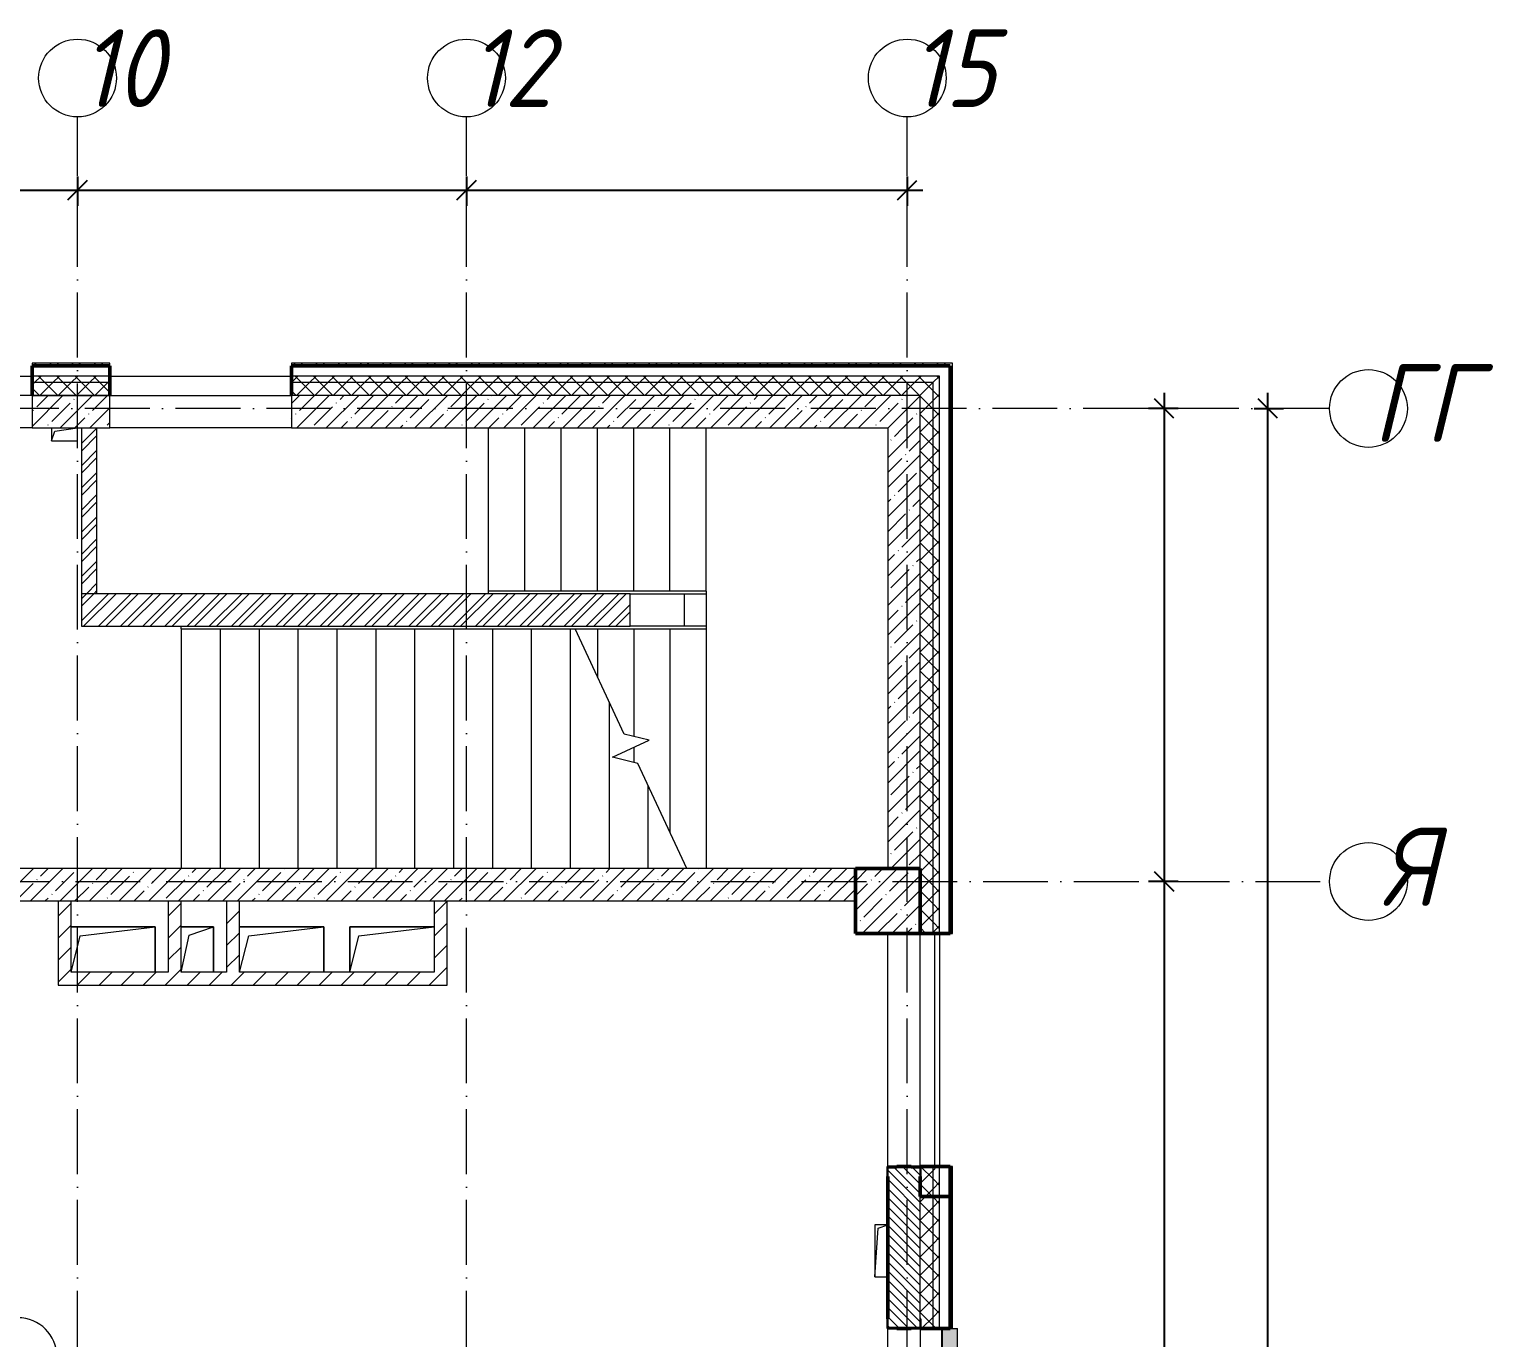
# Model space of a CAD drawing. Header units: millimetres. Extents: x -401725 to 250493, y 305116 to 802890.
# Drawn here: x -159837 to -148541, y 499477 to 509573 of the extents above; entities that cross this region are included whole.
import ezdxf

# ---------------------------------------------------------------- set-up
doc = ezdxf.new("R2010")
doc.units = ezdxf.units.MM
doc.linetypes.add('50_200_ШТРИХ_1Т_ш5_п1_п1_', pattern=[700, 500, -100, 0, -100])
for name, color, linetype, lineweight in [('A-____-____-DIMS', 7, 'Continuous', 9), ('A-FLOR-____-OTLN', 7, 'Continuous', 9), ('A-GENM-____-MCUT', 7, 'Continuous', 25), ('A-GENM-____-OTLN', 7, 'Continuous', 9), ('A-GENM-____-OTLN-1', 7, 'Continuous', 25), ('A-GLAZ-____-OTLN', 7, 'Continuous', 9), ('A-WALL-____-MCUT-1', 7, 'Continuous', 9), ('A-WALL-____-MCUT-2', 7, 'Continuous', 50), ('A-WALL-____-MCUT-3', 7, 'Continuous', 9), ('A-WALL-____-OTLN', 7, 'Continuous', 9), ('A-WALL-____-PATT-1', 7, 'Continuous', 9), ('A-WALL-FNSH-MCUT-1', 7, 'Continuous', 9), ('S-COLS-____-MCUT', 7, 'Continuous', 50), ('S-COLS-____-OTLN', 7, 'Continuous', 9), ('S-GRID-____-IDEN', 7, 'Continuous', 9), ('S-GRID-____-OTLN-1', 7, '50_200_ШТРИХ_1Т_ш5_п1_п1_', 9), ('S-STRS-____-MBND', 7, 'Continuous', 9), ('S-STRS-____-OTLN-1', 7, 'Continuous', 9)]:
    doc.layers.add(name, color=color, linetype=linetype, lineweight=lineweight)
doc.layers.add('A-AREA-IDEN-1', color=7, linetype='Continuous', lineweight=9, true_color=0x000000)
doc.layers.add('A-GLAZ-____-OTLN-1', color=7, linetype='Continuous', lineweight=9, true_color=0xc0c0c0)
doc.styles.add('ISOCPEUR_I', font='isocpeui.ttf', dxfattribs={"width": 0.9, "height": 2.5})
doc.dimstyles.new('ISO-2_5_0_9К_БОЛЬШОЙ_ОСИ', dxfattribs={"dimscale": 304.8, "dimtxt": 248.995294, "dimasz": 0.492126, "dimexe": 0.393701, "dimexo": 0, "dimgap": 0, "dimtad": 1, "dimdec": 0, "dimzin": 0, "dimdsep": 46, "dimtxsty": 'ISOCPEUR_I', "dimblk1": 'OBLIQUE', "dimblk2": 'OBLIQUE', "dimsah": 1, "dimcen": 0.09, "dimdle": 0.393701, "dimazin": 0, "dimtfac": 1, "dimtdec": 4, "dimtix": 1, "dimtmove": 0, "dimatfit": 3, "dimfxl": 1, "dimtvp": 1, "dimtolj": 1, "dimtzin": 0, "dimarcsym": 2})
pattern_1 = [(45, (-176515.07, 459015.94), (-85.53659, 85.53659), []), (45, (-176458.04, 459015.94), (-85.53659, 85.53659), [])]
pattern_2 = [(45, (-176515.07, 459015.94), (-70.71068, 70.71068), []), (135, (-176515.07, 459015.94), (-70.71068, -70.71068), [])]
pattern_3 = [(45, (-176515.07, 459015.94), (-84.8528, 84.8528), [])]
pattern_4 = [(45, (-176515.07, 459015.94), (-114.04925, 114.04925), []), (45, (-176401.02, 459015.94), (-114.04925, 114.04925), [201.612, -40.322, 3.353, -36.97])]

# ---------------------------------------------------------------- blocks, each defined once
blk = doc.blocks.new('BSC_Колонна _Прямоугольная - 500х500-V143-АР1_План отверстий 1 этажа в осях 1-64_А-ГГ')
at = {"layer": 'S-COLS-____-OTLN'}
h = blk.add_hatch(dxfattribs=at)
h.set_pattern_fill('FP_177', color=256, style=0, pattern_type=2)
h.set_pattern_definition([(45, (-23300, -43831.04), (-114.04925, 114.04925), []), (45, (-23185.95, -43831.04), (-114.04925, 114.04925), [201.613, -40.323, 3.353, -36.97])])
h.paths.add_polyline_path([(-250, -250), (250, -250), (250, 250), (-250, 250)], flags=0)
at = {"layer": 'S-COLS-____-MCUT'}
for p, q in [((250, 250), (-250, 250)), ((-250, 250), (-250, -250)), ((250, -250), (250, 250)), ((-250, -250), (250, -250))]:
    blk.add_line(p, q, dxfattribs=at)
blk = doc.blocks.new('Фахверк_СКБ_Уголок - 250_2700-27497298-АР1_План отверстий 1 этажа в осях 1-64_А-ГГ')
at = {"layer": 'A-GENM-____-MCUT'}
for p, q in [((200, 181), (125, 181)), ((125, 181), (125, 106)), ((131, 106), (131, 175)), ((131, 175), (200, 175)), ((200, 175), (200, 181)), ((125, 106), (131, 106)), ((131, -6), (125, -6)), ((125, -6), (125, -81)), ((125, -81), (200, -81)), ((131, -75), (131, -6)), ((200, -75), (131, -75)), ((200, -81), (200, -75))]:
    blk.add_line(p, q, dxfattribs=at)
blk = doc.blocks.new('AR_Отверстие прямоугольное _в плите_ - AR_Отверстие прямоугольное _в плите_-30511826-АР1_План отверстий 1 этажа в осях 1-64_А-ГГ')
at = {"layer": 'A-GENM-____-OTLN'}
for p, q in [((50, 200), (-50, 200)), ((-50, 200), (-50, -200)), ((-50, -200), (-25, 175)), ((-25, 175), (50, 200)), ((-50, -200), (50, -200))]:
    blk.add_line(p, q, dxfattribs=at)
blk = doc.blocks.new('AR_Отверстие прямоугольное _в плите_ - AR_Отверстие прямоугольное _в плите_-V190-АР1_План отверстий 1 этажа в осях 1-64_А-ГГ')
at = {"layer": 'A-GENM-____-OTLN'}
for p, q in [((-100, 50), (-100, -50)), ((-100, -50), (-75, 25)), ((-75, 25), (100, 50)), ((100, -50), (100, 50)), ((-100, -50), (100, -50))]:
    blk.add_line(p, q, dxfattribs=at)
blk = doc.blocks.new('AR_Отверстие прямоугольное _в плите_ - AR_Отверстие прямоугольное _в плите_-30552566-АР1_План отверстий 1 этажа в осях 1-64_А-ГГ')
at = {"layer": 'A-GENM-____-OTLN'}
for p, q in [((325, 175), (-325, 175)), ((-255, 105), (325, 175)), ((325, -175), (325, 175)), ((-325, -175), (-255, 105))]:
    blk.add_line(p, q, dxfattribs=at)
blk = doc.blocks.new('AR_Отверстие прямоугольное _в плите_ - AR_Отверстие прямоугольное _в плите_-V199-АР1_План отверстий 1 этажа в осях 1-64_А-ГГ')
at = {"layer": 'A-GENM-____-OTLN'}
for p, q in [((325, 175), (-325, 175)), ((-325, 175), (-325, -175)), ((-255, 105), (325, 175)), ((-325, -175), (-255, 105))]:
    blk.add_line(p, q, dxfattribs=at)
blk = doc.blocks.new('AR_Отверстие прямоугольное _в плите_ - AR_Отверстие прямоугольное _в плите_-30459243-АР1_План отверстий 1 этажа в осях 1-64_А-ГГ')
at = {"layer": 'A-GENM-____-OTLN'}
for p, q in [((125, 175), (-125, 175)), ((-63, 112), (125, 175)), ((125, -175), (125, 175)), ((-125, -175), (-63, 112))]:
    blk.add_line(p, q, dxfattribs=at)
blk = doc.blocks.new('Отлив_СКБ - Отлив витража_120_НВФ-V210-АР1_План отверстий 1 этажа в осях 1-64_А-ГГ')
at = {"layer": 'A-GLAZ-____-OTLN-1'}
for points in [[(0, -2), (1800, -2), (1800, 0), (0, 0)], [(51, -120), (1800, -120), (1800, -2), (0, -2), (0, -120)]]:
    blk.add_hatch(color=256, dxfattribs=at).paths.add_polyline_path(points, flags=0)
at = {"layer": 'A-GLAZ-____-OTLN'}
for p, q in [((0, 0), (1800, 0)), ((1800, -2), (0, -2)), ((0, -120), (0, -83)), ((1800, -83), (1800, -120)), ((0, -120), (1800, -120))]:
    blk.add_line(p, q, dxfattribs=at)
blk = doc.blocks.new('Ось сетки - Круг_Ø6_00__ISO-2_5_0_9K_-25732049-АР1_План отверстий 1 этажа в осях 1-64_А-ГГ')
at = {"layer": 'S-GRID-____-IDEN'}
blk.add_circle((0, 0), 3, dxfattribs=at)
blk = doc.blocks.new('_Oblique')
at = {"color": 0, "linetype": 'ByBlock', "lineweight": -2}
blk.add_line((-0.5, -0.5), (0.5, 0.5), dxfattribs=at)
blk = doc.blocks.new('*D13367')
at = {"layer": 'A-____-____-DIMS', "color": 0, "lineweight": -2, "transparency": 16777216}
for p, q in [((-151083, 506767), (-151083, 502877)), ((-150976, 506647), (-151203, 506647)), ((-150976, 502997), (-151203, 502997))]:
    blk.add_line(p, q, dxfattribs=at)
at = {"layer": 'Defpoints', "color": 0, "transparency": 16777216}
for p in [(-150976, 506647), (-151083, 502997), (-150976, 502997)]:
    blk.add_point(p, dxfattribs=at)
at = {"layer": 'A-____-____-DIMS', "color": 0, "lineweight": -2, "transparency": 16777216, "xscale": 150, "yscale": 150, "zscale": 150}
for p, rotation in [((-151083, 506647), 90), ((-151083, 502997), 270)]:
    blk.add_blockref('_Oblique', p, dxfattribs=dict(at, rotation=rotation))
at = {"layer": 'A-____-____-DIMS', "color": 0, "transparency": 16777216, "insert": (-151084, 504822), "char_height": 2.5, "width": 758.48, "attachment_point": 5, "rotation": 90, "style": 'ISOCPEUR_I'}
blk.add_mtext('\\A1;3650', dxfattribs=at)
blk = doc.blocks.new('*D13368')
at = {"layer": 'A-____-____-DIMS', "color": 0, "lineweight": -2, "transparency": 16777216}
for p, q in [((-151083, 503117), (-151083, 497377)), ((-150976, 502997), (-151203, 502997)), ((-150976, 497497), (-151203, 497497))]:
    blk.add_line(p, q, dxfattribs=at)
at = {"layer": 'Defpoints', "color": 0, "transparency": 16777216}
for p in [(-150976, 502997), (-151083, 497497), (-150976, 497497)]:
    blk.add_point(p, dxfattribs=at)
at = {"layer": 'A-____-____-DIMS', "color": 0, "lineweight": -2, "transparency": 16777216, "xscale": 150, "yscale": 150, "zscale": 150}
for p, rotation in [((-151083, 502997), 90), ((-151083, 497497), 270)]:
    blk.add_blockref('_Oblique', p, dxfattribs=dict(at, rotation=rotation))
at = {"layer": 'A-____-____-DIMS', "color": 0, "transparency": 16777216, "insert": (-151084, 500247), "char_height": 2.5, "width": 758.48, "attachment_point": 5, "rotation": 90, "style": 'ISOCPEUR_I'}
blk.add_mtext('\\A1;5500', dxfattribs=at)
blk = doc.blocks.new('*D13374')
at = {"layer": 'A-____-____-DIMS', "color": 0, "lineweight": -2, "transparency": 16777216}
for p, q in [((-150283, 473077), (-150283, 506767)), ((-150389, 506647), (-150163, 506647)), ((-150389, 473197), (-150163, 473197))]:
    blk.add_line(p, q, dxfattribs=at)
at = {"layer": 'Defpoints', "color": 0, "transparency": 16777216}
for p in [(-150389, 506647), (-150283, 506647), (-150389, 473197)]:
    blk.add_point(p, dxfattribs=at)
at = {"layer": 'A-____-____-DIMS', "color": 0, "lineweight": -2, "transparency": 16777216, "xscale": 150, "yscale": 150, "zscale": 150}
for p, rotation in [((-150283, 506647), 90), ((-150283, 473197), 270)]:
    blk.add_blockref('_Oblique', p, dxfattribs=dict(at, rotation=rotation))
at = {"layer": 'A-____-____-DIMS', "color": 0, "transparency": 16777216, "insert": (-150284, 489922), "char_height": 2.5, "width": 971.08, "attachment_point": 5, "rotation": 90, "style": 'ISOCPEUR_I'}
blk.add_mtext('\\A1;33450', dxfattribs=at)
blk = doc.blocks.new('*D13414')
at = {"layer": 'A-____-____-DIMS', "color": 0, "lineweight": -2, "transparency": 16777216}
for p, q in [((-162185, 508331), (-159345, 508331)), ((-162065, 508437), (-162065, 508211)), ((-159465, 508437), (-159465, 508211))]:
    blk.add_line(p, q, dxfattribs=at)
at = {"layer": 'Defpoints', "color": 0, "transparency": 16777216}
for p in [(-162065, 508437), (-159465, 508437), (-159465, 508331)]:
    blk.add_point(p, dxfattribs=at)
at = {"layer": 'A-____-____-DIMS', "color": 0, "lineweight": -2, "transparency": 16777216, "xscale": 150, "yscale": 150, "zscale": 150, "rotation": 180}
blk.add_blockref('_Oblique', (-162065, 508331), dxfattribs=at)
at = {"layer": 'A-____-____-DIMS', "color": 0, "lineweight": -2, "transparency": 16777216, "xscale": 150, "yscale": 150, "zscale": 150}
blk.add_blockref('_Oblique', (-159465, 508331), dxfattribs=at)
at = {"layer": 'A-____-____-DIMS', "color": 0, "transparency": 16777216, "insert": (-160765, 508332), "char_height": 2.5, "width": 758.48, "attachment_point": 5, "style": 'ISOCPEUR_I'}
blk.add_mtext('\\A1;2600', dxfattribs=at)
blk = doc.blocks.new('*D13415')
at = {"layer": 'A-____-____-DIMS', "color": 0, "lineweight": -2, "transparency": 16777216}
for p, q in [((-159585, 508331), (-156345, 508331)), ((-159465, 508437), (-159465, 508211)), ((-156465, 508437), (-156465, 508211))]:
    blk.add_line(p, q, dxfattribs=at)
at = {"layer": 'Defpoints', "color": 0, "transparency": 16777216}
for p in [(-159465, 508437), (-156465, 508437), (-156465, 508331)]:
    blk.add_point(p, dxfattribs=at)
at = {"layer": 'A-____-____-DIMS', "color": 0, "lineweight": -2, "transparency": 16777216, "xscale": 150, "yscale": 150, "zscale": 150, "rotation": 180}
blk.add_blockref('_Oblique', (-159465, 508331), dxfattribs=at)
at = {"layer": 'A-____-____-DIMS', "color": 0, "lineweight": -2, "transparency": 16777216, "xscale": 150, "yscale": 150, "zscale": 150}
blk.add_blockref('_Oblique', (-156465, 508331), dxfattribs=at)
at = {"layer": 'A-____-____-DIMS', "color": 0, "transparency": 16777216, "insert": (-157965, 508332), "char_height": 2.5, "width": 758.48, "attachment_point": 5, "style": 'ISOCPEUR_I'}
blk.add_mtext('\\A1;3000', dxfattribs=at)
blk = doc.blocks.new('*D13416')
at = {"layer": 'A-____-____-DIMS', "color": 0, "lineweight": -2, "transparency": 16777216}
for p, q in [((-156585, 508331), (-152945, 508331)), ((-156465, 508437), (-156465, 508211)), ((-153065, 508437), (-153065, 508211))]:
    blk.add_line(p, q, dxfattribs=at)
at = {"layer": 'Defpoints', "color": 0, "transparency": 16777216}
for p in [(-156465, 508437), (-153065, 508437), (-153065, 508331)]:
    blk.add_point(p, dxfattribs=at)
at = {"layer": 'A-____-____-DIMS', "color": 0, "lineweight": -2, "transparency": 16777216, "xscale": 150, "yscale": 150, "zscale": 150, "rotation": 180}
blk.add_blockref('_Oblique', (-156465, 508331), dxfattribs=at)
at = {"layer": 'A-____-____-DIMS', "color": 0, "lineweight": -2, "transparency": 16777216, "xscale": 150, "yscale": 150, "zscale": 150}
blk.add_blockref('_Oblique', (-153065, 508331), dxfattribs=at)
at = {"layer": 'A-____-____-DIMS', "color": 0, "transparency": 16777216, "insert": (-154765, 508332), "char_height": 2.5, "width": 781.46, "attachment_point": 5, "style": 'ISOCPEUR_I'}
blk.add_mtext('\\A1;3400', dxfattribs=at)
blk = doc.blocks.new('AAR_СКБ_Марка_помещения_1_5 ммп - Номер _ Площадь-27962135-АИ_План этажа_Стены_1')
at = {"layer": 'A-AREA-IDEN-1'}
for p, q in [((-2.987, 3), (3.013, 3)), ((-2.987, 0), (3.013, 0))]:
    blk.add_line(p, q, dxfattribs=at)
for centre, start, end in [((-2.987, 1.5), 90, 270), ((3.013, 1.5), 270, 90)]:
    blk.add_arc(centre, 1.5, start, end, dxfattribs=at)

msp = doc.modelspace()

# ---------------------------------------------------------------- hatches: boundary and pattern name
at = {"layer": 'A-WALL-____-PATT-1'}
h = msp.add_hatch(dxfattribs=at)
h.set_pattern_fill('FP_3', color=256, style=0, pattern_type=2)
h.set_pattern_definition(pattern_1)
h.paths.add_polyline_path([(-152735.0675, 506976.983), (-152735.0675, 506996.983), (-157815.0675, 506996.983), (-157815.0675, 506976.983), (-153552.9818, 506976.983)], flags=0)
h.paths.add_polyline_path([(-159215.0675, 506976.983), (-159215.0675, 506996.983), (-159815.0675, 506996.983), (-159815.0675, 506976.983)], flags=0)
h.paths.add_polyline_path([(-161915.0675, 506976.983), (-161915.0675, 506996.983), (-163115.0675, 506996.983), (-163115.0675, 506976.983), (-162390.3032, 506976.983)], flags=0)
h.paths.add_polyline_path([(-170915.0675, 506976.983), (-170915.0675, 506996.983), (-179195.0675, 506996.983), (-179195.0675, 506976.983), (-171227.6247, 506976.983)], flags=0)
h = msp.add_hatch(dxfattribs=at)
h.set_pattern_fill('FP_3', color=256, style=0, pattern_type=2)
h.set_pattern_definition(pattern_1)
h.paths.add_polyline_path([(-152715.0675, 500566.983), (-152715.0675, 500796.983), (-152735.0675, 500796.983), (-152735.0675, 500566.983)], flags=0)
h.paths.add_polyline_path([(-152715.0675, 502596.983), (-152715.0675, 506996.983), (-152735.0675, 506996.983), (-152735.0675, 502596.983)], flags=0)
h = msp.add_hatch(dxfattribs=at)
h.set_pattern_fill('FP_1', color=256, style=0, pattern_type=2)
h.set_pattern_definition(pattern_2)
h.paths.add_polyline_path([(-152865.0675, 506846.983), (-152815.0675, 506846.983), (-152815.0675, 506896.983), (-157815.0675, 506896.983), (-157815.0675, 506846.983), (-153552.9818, 506846.983)], flags=0)
h.paths.add_polyline_path([(-161915.0675, 506846.983), (-161915.0675, 506896.983), (-163115.0675, 506896.983), (-163115.0675, 506846.983), (-162390.3032, 506846.983)], flags=0)
h.paths.add_polyline_path([(-159815.0675, 506846.983), (-159215.0675, 506846.983), (-159215.0675, 506896.983), (-159815.0675, 506896.983)], flags=0)
h.paths.add_polyline_path([(-171227.6247, 506846.983), (-170915.0675, 506846.983), (-170915.0675, 506896.983), (-179115.0675, 506896.983), (-179115.0675, 506846.983), (-172995.089, 506846.983)], flags=0)
h = msp.add_hatch(dxfattribs=at)
h.set_pattern_fill('FP_1', color=256, style=0, pattern_type=2)
h.set_pattern_definition(pattern_2)
h.paths.add_polyline_path([(-152965.0675, 506746.983), (-152865.0675, 506746.983), (-152865.0675, 506846.983), (-157815.0675, 506846.983), (-157815.0675, 506746.983), (-153552.9818, 506746.983)], flags=0)
h.paths.add_polyline_path([(-159215.0675, 506746.983), (-159215.0675, 506846.983), (-159815.0675, 506846.983), (-159815.0675, 506746.983)], flags=0)
h.paths.add_polyline_path([(-162390.3032, 506746.983), (-161915.0675, 506746.983), (-161915.0675, 506846.983), (-163115.0675, 506846.983), (-163115.0675, 506752.983), (-163040.0675, 506752.983), (-163040.0675, 506746.983), (-162415.0675, 506746.983)], flags=0)
h.paths.add_polyline_path([(-170915.0675, 506746.983), (-170915.0675, 506846.983), (-179065.0675, 506846.983), (-179065.0675, 506746.983), (-171227.6247, 506746.983)], flags=0)
h = msp.add_hatch(dxfattribs=at)
h.set_pattern_fill('FP_27', color=256, style=0, pattern_type=2)
h.set_pattern_definition(pattern_4)
h.paths.add_polyline_path([(-153215.0675, 506496.983), (-152965.0675, 506496.983), (-152965.0675, 506746.983), (-157815.0675, 506746.983), (-157815.0675, 506496.983), (-153552.9818, 506496.983)], flags=0)
h.paths.add_polyline_path([(-159815.0675, 506496.983), (-159215.0675, 506496.983), (-159215.0675, 506746.983), (-159815.0675, 506746.983)], flags=0)
h = msp.add_hatch(dxfattribs=at)
h.set_pattern_fill('FP_1', color=256, style=0, pattern_type=2)
h.set_pattern_definition(pattern_2)
h.paths.add_polyline_path([(-152865.0675, 500566.983), (-152865.0675, 500796.983), (-152959.0675, 500796.983), (-152959.0675, 500721.983), (-152965.0675, 500721.983), (-152965.0675, 500566.983), (-152959.0675, 500566.983)], flags=0)
h.paths.add_polyline_path([(-152965.0675, 502596.983), (-152865.0675, 502596.983), (-152865.0675, 506746.983), (-152965.0675, 506746.983), (-152965.0675, 503096.983)], flags=0)
h = msp.add_hatch(dxfattribs=at)
h.set_pattern_fill('FP_1', color=256, style=0, pattern_type=2)
h.set_pattern_definition(pattern_2)
h.paths.add_polyline_path([(-152815.0675, 500566.983), (-152815.0675, 500796.983), (-152865.0675, 500796.983), (-152865.0675, 500566.983)], flags=0)
h.paths.add_polyline_path([(-152865.0675, 502596.983), (-152815.0675, 502596.983), (-152815.0675, 506846.983), (-152865.0675, 506846.983), (-152865.0675, 504470.1147)], flags=0)
h = msp.add_hatch(dxfattribs=at)
h.set_pattern_fill('FP_3', color=256, style=0, pattern_type=2)
h.set_pattern_definition(pattern_1)
h.paths.add_polyline_path([(-159315.0675, 505216.983), (-159315.0675, 506496.983), (-159435.0675, 506496.983), (-159435.0675, 505216.983)], flags=0)
h = msp.add_hatch(dxfattribs=at)
h.set_pattern_fill('FP_27', color=256, style=0, pattern_type=2)
h.set_pattern_definition(pattern_4)
h.paths.add_polyline_path([(-152965.0675, 503096.983), (-152965.0675, 506496.983), (-153215.0675, 506496.983), (-153215.0675, 503096.983)], flags=0)
h = msp.add_hatch(dxfattribs=at)
h.set_pattern_fill('FP_3', color=256, style=0, pattern_type=2)
h.set_pattern_definition(pattern_1)
h.paths.add_polyline_path([(-155202.0024, 504966.983), (-155202.0024, 505216.983), (-159435.0675, 505216.983), (-159435.0675, 504966.983), (-155320.4461, 504966.983)], flags=0)
h = msp.add_hatch(dxfattribs=at)
h.set_pattern_fill('FP_27', color=256, style=0, pattern_type=2)
h.set_pattern_definition(pattern_4)
h.paths.add_polyline_path([(-153465.0675, 502846.983), (-153465.0675, 503096.983), (-161915.0675, 503096.983), (-161915.0675, 502846.983), (-155320.4461, 502846.983)], flags=0)
h = msp.add_hatch(dxfattribs=at)
h.set_pattern_fill('FP_4', color=256, style=0, pattern_type=2)
h.set_pattern_definition(pattern_3)
h.paths.add_polyline_path([(-159515.0675, 502196.983), (-159515.0675, 502846.983), (-159615.0675, 502846.983), (-159615.0675, 502196.983)], flags=0)
h = msp.add_hatch(dxfattribs=at)
h.set_pattern_fill('FP_4', color=256, style=0, pattern_type=2)
h.set_pattern_definition(pattern_3)
h.paths.add_polyline_path([(-158665.0675, 502296.983), (-158665.0675, 502846.983), (-158765.0675, 502846.983), (-158765.0675, 502296.983)], flags=0)
h = msp.add_hatch(dxfattribs=at)
h.set_pattern_fill('FP_4', color=256, style=0, pattern_type=2)
h.set_pattern_definition(pattern_3)
h.paths.add_polyline_path([(-158215.0675, 502296.983), (-158215.0675, 502846.983), (-158315.0675, 502846.983), (-158315.0675, 502296.983)], flags=0)
h = msp.add_hatch(dxfattribs=at)
h.set_pattern_fill('FP_4', color=256, style=0, pattern_type=2)
h.set_pattern_definition(pattern_3)
h.paths.add_polyline_path([(-156615.0675, 502296.983), (-156615.0675, 502846.983), (-156715.0675, 502846.983), (-156715.0675, 502296.983)], flags=0)
h = msp.add_hatch(dxfattribs=at)
h.set_pattern_fill('FP_4', color=256, style=0, pattern_type=2)
h.set_pattern_definition(pattern_3)
h.paths.add_polyline_path([(-157087.9104, 502196.983), (-156615.0675, 502196.983), (-156615.0675, 502296.983), (-159515.0675, 502296.983), (-159515.0675, 502196.983), (-158855.3747, 502196.983)], flags=0)
h = msp.add_hatch(dxfattribs=at)
h.set_pattern_fill('FP_6', color=256, style=0, pattern_type=2)
h.set_pattern_definition([(135, (-176515.067, 459015.94), (-35.35534, -35.35534), [])])
h.paths.add_polyline_path([(-153146.0675, 499546.983), (-153034.0675, 499546.983), (-153034.0675, 499552.983), (-152965.0675, 499552.983), (-152965.0675, 500790.983), (-153034.0675, 500790.983), (-153034.0675, 500796.983), (-153146.0675, 500796.983), (-153146.0675, 500790.983), (-153215.0675, 500790.983), (-153215.0675, 499552.983), (-153146.0675, 499552.983)], flags=0)
h = msp.add_hatch(dxfattribs=at)
h.set_pattern_fill('FP_1', color=256, style=0, pattern_type=2)
h.set_pattern_definition(pattern_2)
h.paths.add_polyline_path([(-152865.0675, 468546.983), (-152865.0675, 470746.983), (-152959.0675, 470746.983), (-152959.0675, 470671.983), (-152965.0675, 470671.983), (-152965.0675, 468546.983)], flags=0)
h.paths.add_polyline_path([(-152959.0675, 472546.983), (-152865.0675, 472546.983), (-152865.0675, 485746.983), (-152965.0675, 485746.983), (-152965.0675, 472621.983), (-152959.0675, 472621.983), (-152959.0675, 472552.983)], flags=0)
h.paths.add_polyline_path([(-152959.0675, 490546.983), (-152865.0675, 490546.983), (-152865.0675, 491746.983), (-152965.0675, 491746.983), (-152965.0675, 490621.983), (-152959.0675, 490621.983), (-152959.0675, 490552.983)], flags=0)
h.paths.add_polyline_path([(-152959.0675, 493546.983), (-152865.0675, 493546.983), (-152865.0675, 494746.983), (-152959.0675, 494746.983), (-152959.0675, 494671.983), (-152965.0675, 494671.983), (-152965.0675, 493621.983), (-152959.0675, 493621.983), (-152959.0675, 493552.983)], flags=0)
h.paths.add_polyline_path([(-152865.0675, 496546.983), (-152865.0675, 497746.983), (-152965.0675, 497746.983), (-152965.0675, 496621.983), (-152959.0675, 496621.983), (-152959.0675, 496546.983)], flags=0)
h.paths.add_polyline_path([(-152959.0675, 499546.983), (-152865.0675, 499546.983), (-152865.0675, 500566.983), (-152965.0675, 500566.983), (-152965.0675, 499621.983), (-152959.0675, 499621.983), (-152959.0675, 499552.983)], flags=0)
h = msp.add_hatch(dxfattribs=at)
h.set_pattern_fill('FP_1', color=256, style=0, pattern_type=2)
h.set_pattern_definition(pattern_2)
h.paths.add_polyline_path([(-152815.0675, 468546.983), (-152815.0675, 470746.983), (-152865.0675, 470746.983), (-152865.0675, 468546.983)], flags=0)
h.paths.add_polyline_path([(-152865.0675, 472546.983), (-152815.0675, 472546.983), (-152815.0675, 485746.983), (-152865.0675, 485746.983), (-152865.0675, 473510.3309)], flags=0)
h.paths.add_polyline_path([(-152815.0675, 490546.983), (-152815.0675, 491746.983), (-152865.0675, 491746.983), (-152865.0675, 490546.983)], flags=0)
h.paths.add_polyline_path([(-152815.0675, 493546.983), (-152815.0675, 494746.983), (-152865.0675, 494746.983), (-152865.0675, 493546.983)], flags=0)
h.paths.add_polyline_path([(-152865.0675, 496546.983), (-152815.0675, 496546.983), (-152815.0675, 497746.983), (-152865.0675, 497746.983), (-152865.0675, 497590.1628)], flags=0)
h.paths.add_polyline_path([(-152815.0675, 499546.983), (-152815.0675, 500566.983), (-152865.0675, 500566.983), (-152865.0675, 499546.983)], flags=0)
h = msp.add_hatch(dxfattribs=at)
h.set_pattern_fill('FP_3', color=256, style=0, pattern_type=2)
h.set_pattern_definition(pattern_1)
h.paths.add_polyline_path([(-152715.0675, 468736.983), (-152715.0675, 470746.983), (-152735.0675, 470746.983), (-152735.0675, 468736.983)], flags=0)
h.paths.add_polyline_path([(-152715.0675, 472546.983), (-152715.0675, 485746.983), (-152735.0675, 485746.983), (-152735.0675, 472546.983)], flags=0)
h.paths.add_polyline_path([(-152735.0675, 490546.983), (-152715.0675, 490546.983), (-152715.0675, 491746.983), (-152735.0675, 491746.983), (-152735.0675, 490710.2108)], flags=0)
h.paths.add_polyline_path([(-152715.0675, 493546.983), (-152715.0675, 494746.983), (-152735.0675, 494746.983), (-152735.0675, 493546.983)], flags=0)
h.paths.add_polyline_path([(-152715.0675, 496546.983), (-152715.0675, 497746.983), (-152735.0675, 497746.983), (-152735.0675, 496546.983)], flags=0)
h.paths.add_polyline_path([(-152715.0675, 499546.983), (-152715.0675, 500566.983), (-152735.0675, 500566.983), (-152735.0675, 499546.983)], flags=0)

# ---------------------------------------------------------------- linework, layer by layer
at = {"layer": 'A-FLOR-____-OTLN'}
for p, q in [((-156295.0675, 505216.983), (-156295.0675, 506496.983)), ((-158664.8772, 504946.983), (-158664.8772, 504966.983)), ((-159515.0675, 502646.983), (-158865.0675, 502646.983)), ((-158865.0675, 502646.983), (-158865.0675, 502296.983)), ((-158665.0675, 502646.983), (-158415.0675, 502646.983)), ((-158415.0675, 502646.983), (-158415.0675, 502296.983)), ((-158215.0675, 502646.983), (-157565.0675, 502646.983)), ((-157565.0675, 502646.983), (-157565.0675, 502296.983)), ((-157365.0675, 502646.983), (-156715.0675, 502646.983)), ((-157365.0675, 502296.983), (-157365.0675, 502646.983))]:
    msp.add_line(p, q, dxfattribs=at)
at = {"layer": 'A-WALL-____-MCUT-1'}
for p, q in [((-159815.0675, 506746.983), (-159215.0675, 506746.983)), ((-159815.0675, 506746.983), (-159815.0675, 506496.983)), ((-159215.0675, 506746.983), (-159815.0675, 506746.983)), ((-159215.0675, 506496.983), (-159215.0675, 506746.983)), ((-157815.0675, 506746.983), (-157815.0675, 506746.983)), ((-157815.0675, 506746.983), (-157815.0675, 506496.983)), ((-152965.0675, 506746.983), (-157815.0675, 506746.983)), ((-152965.0675, 503096.983), (-152965.0675, 506746.983)), ((-159815.0675, 506496.983), (-159215.0675, 506496.983)), ((-159435.0675, 506496.983), (-159435.0675, 504966.983)), ((-159315.0675, 505216.983), (-159315.0675, 506496.983)), ((-157815.0675, 506496.983), (-153215.0675, 506496.983)), ((-153215.0675, 506496.983), (-153215.0675, 503096.983)), ((-155202.0024, 505216.983), (-159435.0675, 505216.983)), ((-155202.0024, 504966.983), (-155202.0024, 505216.983)), ((-159435.0675, 504966.983), (-155202.0024, 504966.983)), ((-153465.0675, 503096.983), (-161915.0675, 503096.983)), ((-161465.0675, 502846.983), (-153465.0675, 502846.983))]:
    msp.add_line(p, q, dxfattribs=at)
at = {"layer": 'A-WALL-____-MCUT-2'}
for p, q in [((-159815.0675, 506976.983), (-159815.0675, 506746.983)), ((-159215.0675, 506976.983), (-159815.0675, 506976.983)), ((-159215.0675, 506746.983), (-159215.0675, 506976.983)), ((-157815.0675, 506976.983), (-157815.0675, 506746.983)), ((-152735.0675, 506976.983), (-157815.0675, 506976.983)), ((-152735.0675, 502596.983), (-152735.0675, 506976.983)), ((-152965.0675, 502596.983), (-152735.0675, 502596.983)), ((-153034.0675, 500796.983), (-153146.0675, 500796.983)), ((-152735.0675, 500796.983), (-152959.0675, 500796.983)), ((-152735.0675, 499546.983), (-152735.0675, 500796.983)), ((-153215.0675, 500721.983), (-153215.0675, 499621.983)), ((-152965.0675, 500566.983), (-152965.0675, 500721.983)), ((-152965.0675, 500566.983), (-152735.0675, 500566.983)), ((-153146.0675, 499546.983), (-153034.0675, 499546.983)), ((-152959.0675, 499546.983), (-152735.0675, 499546.983))]:
    msp.add_line(p, q, dxfattribs=at)
at = {"layer": 'A-WALL-____-MCUT-3'}
for p, q in [((-159215.0675, 506896.983), (-159815.0675, 506896.983)), ((-152815.0675, 506896.983), (-157815.0675, 506896.983)), ((-152815.0675, 502596.983), (-152815.0675, 506896.983)), ((-159215.0675, 506846.983), (-159815.0675, 506846.983)), ((-152865.0675, 506846.983), (-157815.0675, 506846.983)), ((-152865.0675, 502596.983), (-152865.0675, 506846.983)), ((-152865.0675, 499546.983), (-152865.0675, 500796.983)), ((-152815.0675, 499546.983), (-152815.0675, 500796.983)), ((-152965.0675, 499621.983), (-152965.0675, 500566.983))]:
    msp.add_line(p, q, dxfattribs=at)
at = {"layer": 'A-WALL-____-OTLN'}
for p, q in [((-161915.0675, 506896.983), (-159815.0675, 506896.983)), ((-159215.0675, 506896.983), (-157815.0675, 506896.983)), ((-159815.0675, 506746.983), (-161915.0675, 506746.983)), ((-159215.0675, 506746.983), (-157815.0675, 506746.983)), ((-159815.0675, 506496.983), (-161915.0675, 506496.983)), ((-157815.0675, 506496.983), (-159215.0675, 506496.983)), ((-155202.0024, 505216.983), (-154615.0675, 505216.983)), ((-154782.0024, 504966.983), (-154782.0024, 505216.983)), ((-154615.0675, 505216.983), (-154615.0675, 504966.983)), ((-154615.0675, 504966.983), (-155202.0024, 504966.983)), ((-153215.0675, 500796.983), (-153215.0675, 502596.983)), ((-152965.0675, 500796.983), (-152965.0675, 502596.983)), ((-152855.0675, 502596.983), (-152855.0675, 500796.983)), ((-152815.0675, 502596.983), (-152815.0675, 500796.983)), ((-153215.0675, 497746.983), (-153215.0675, 499546.983)), ((-152965.0675, 499546.983), (-152965.0675, 497746.983))]:
    msp.add_line(p, q, dxfattribs=at)
at = {"layer": 'A-WALL-FNSH-MCUT-1'}
for p, q in [((-159215.0675, 506996.983), (-159815.0675, 506996.983)), ((-159815.0675, 506996.983), (-159815.0675, 506976.983)), ((-159215.0675, 506976.983), (-159215.0675, 506996.983)), ((-152715.0675, 506996.983), (-157815.0675, 506996.983)), ((-157815.0675, 506996.983), (-157815.0675, 506976.983)), ((-152715.0675, 502596.983), (-152715.0675, 506996.983)), ((-159615.0675, 502846.983), (-159615.0675, 502196.983)), ((-159515.0675, 502296.983), (-159515.0675, 502846.983)), ((-158765.0675, 502846.983), (-158765.0675, 502296.983)), ((-158665.0675, 502296.983), (-158665.0675, 502846.983)), ((-158315.0675, 502846.983), (-158315.0675, 502296.983)), ((-158215.0675, 502296.983), (-158215.0675, 502846.983)), ((-156715.0675, 502846.983), (-156715.0675, 502296.983)), ((-156615.0675, 502196.983), (-156615.0675, 502846.983)), ((-152735.0675, 502596.983), (-152735.0675, 502596.983)), ((-152735.0675, 502596.983), (-152715.0675, 502596.983)), ((-158765.0675, 502296.983), (-159515.0675, 502296.983)), ((-158315.0675, 502296.983), (-158665.0675, 502296.983)), ((-156715.0675, 502296.983), (-158215.0675, 502296.983)), ((-159615.0675, 502196.983), (-156615.0675, 502196.983)), ((-152715.0675, 500796.983), (-152735.0675, 500796.983)), ((-152715.0675, 499546.983), (-152715.0675, 500796.983)), ((-152735.0675, 499546.983), (-152715.0675, 499546.983))]:
    msp.add_line(p, q, dxfattribs=at)
at = {"layer": 'S-GRID-____-OTLN-1'}
for p, q in [((-159465.0675, 454533.3346), (-159465.0675, 508896.9006)), ((-156465.0675, 454533.3346), (-156465.0675, 508896.9006)), ((-153065.0675, 454533.3346), (-153065.0675, 508896.9006)), ((-149807.3283, 506646.983), (-181183.8377, 506646.983)), ((-181183.8377, 502996.983), (-149807.3283, 502996.983))]:
    msp.add_line(p, q, dxfattribs=at)
at = {"layer": 'S-STRS-____-MBND'}
for p, q in [((-155249.2293, 504135.2714), (-155627.7366, 504946.983)), ((-155338.0126, 503955.9489), (-155054.7915, 504088.0171)), ((-155054.7915, 504088.0171), (-155249.2293, 504135.2714)), ((-155143.5748, 503908.6945), (-155338.0126, 503955.9489)), ((-154765.0675, 503096.983), (-155143.5748, 503908.6945))]:
    msp.add_line(p, q, dxfattribs=at)
at = {"layer": 'S-STRS-____-OTLN-1'}
for p, q in [((-156295.0675, 505236.983), (-156295.0675, 506496.983)), ((-156015.0675, 505236.983), (-156015.0675, 506496.983)), ((-156015.0675, 505236.983), (-156015.0675, 506496.983)), ((-155735.0675, 505236.983), (-155735.0675, 506496.983)), ((-155735.0675, 505236.983), (-155735.0675, 506496.983)), ((-155455.0675, 505236.983), (-155455.0675, 506496.983)), ((-155455.0675, 505236.983), (-155455.0675, 506496.983)), ((-155175.0675, 505236.983), (-155175.0675, 506496.983)), ((-155175.0675, 505236.983), (-155175.0675, 506496.983)), ((-154895.0675, 505236.983), (-154895.0675, 506496.983)), ((-154895.0675, 505236.983), (-154895.0675, 506496.983)), ((-154615.0675, 505236.983), (-154615.0675, 506496.983)), ((-154615.0675, 505236.983), (-154615.0675, 506496.983)), ((-156015.0675, 505236.983), (-156295.0675, 505236.983)), ((-155735.0675, 505236.983), (-156015.0675, 505236.983)), ((-155455.0675, 505236.983), (-155735.0675, 505236.983)), ((-155175.0675, 505236.983), (-155455.0675, 505236.983)), ((-154895.0675, 505236.983), (-155175.0675, 505236.983)), ((-154615.0675, 505236.983), (-154895.0675, 505236.983)), ((-154615.0675, 505236.983), (-154615.0675, 505216.983)), ((-158665.0675, 504946.983), (-158665.0675, 503096.983)), ((-158665.0675, 504946.983), (-158365.0675, 504946.983)), ((-158665.0675, 504946.983), (-158665.0675, 503096.983)), ((-158365.0675, 504946.983), (-158065.0675, 504946.983)), ((-158365.0675, 504946.983), (-158365.0675, 503096.983)), ((-158365.0675, 504946.983), (-158365.0675, 503096.983)), ((-158065.0675, 504946.983), (-157765.0675, 504946.983)), ((-158065.0675, 504946.983), (-158065.0675, 503096.983)), ((-158065.0675, 504946.983), (-158065.0675, 503096.983)), ((-157765.0675, 504946.983), (-157465.0675, 504946.983)), ((-157765.0675, 504946.983), (-157765.0675, 503096.983)), ((-157765.0675, 504946.983), (-157765.0675, 503096.983)), ((-157465.0675, 504946.983), (-157165.0675, 504946.983)), ((-157465.0675, 504946.983), (-157465.0675, 503096.983)), ((-157465.0675, 504946.983), (-157465.0675, 503096.983)), ((-157165.0675, 504946.983), (-156865.0675, 504946.983)), ((-157165.0675, 504946.983), (-157165.0675, 503096.983)), ((-157165.0675, 504946.983), (-157165.0675, 503096.983)), ((-156865.0675, 504946.983), (-156565.0675, 504946.983)), ((-156865.0675, 504946.983), (-156865.0675, 503096.983)), ((-156865.0675, 504946.983), (-156865.0675, 503096.983)), ((-156565.0675, 504946.983), (-156265.0675, 504946.983)), ((-156565.0675, 504946.983), (-156565.0675, 503096.983)), ((-156565.0675, 504946.983), (-156565.0675, 503096.983)), ((-156265.0675, 504946.983), (-155965.0675, 504946.983)), ((-156265.0675, 504946.983), (-156265.0675, 503096.983)), ((-156265.0675, 504946.983), (-156265.0675, 503096.983)), ((-155965.0675, 504946.983), (-155665.0675, 504946.983)), ((-155965.0675, 504946.983), (-155965.0675, 503096.983)), ((-155965.0675, 504946.983), (-155965.0675, 503096.983)), ((-155665.0675, 504946.983), (-155627.7366, 504946.983)), ((-155665.0675, 504946.983), (-155665.0675, 503096.983)), ((-155665.0675, 504946.983), (-155665.0675, 503096.983)), ((-155627.7366, 504946.983), (-155455.0675, 504946.983)), ((-155455.0675, 504946.983), (-155175.0675, 504946.983)), ((-155455.0675, 504946.983), (-155455.0675, 504576.6927)), ((-155455.0675, 504946.983), (-155455.0675, 504576.6927)), ((-155175.0675, 504946.983), (-154895.0675, 504946.983)), ((-155175.0675, 504946.983), (-155175.0675, 504117.2478)), ((-155175.0675, 504946.983), (-155175.0675, 504117.2478)), ((-154895.0675, 504946.983), (-154615.0675, 504946.983)), ((-154895.0675, 504946.983), (-154895.0675, 503375.7689)), ((-154895.0675, 504946.983), (-154895.0675, 503375.7689)), ((-154615.0675, 504966.983), (-154615.0675, 504946.983)), ((-154615.0675, 504946.983), (-154615.0675, 503096.983)), ((-154615.0675, 504946.983), (-154615.0675, 503096.983)), ((-155365.0675, 504383.6871), (-155365.0675, 503096.983)), ((-155365.0675, 504383.6871), (-155365.0675, 503096.983)), ((-155065.0675, 504090.5144), (-155065.0675, 504083.2253)), ((-155065.0675, 504090.5144), (-155065.0675, 504083.2253)), ((-155175.0675, 504031.9314), (-155175.0675, 503916.3482)), ((-155175.0675, 504031.9314), (-155175.0675, 503916.3482)), ((-155065.0675, 503740.335), (-155065.0675, 503096.983)), ((-155065.0675, 503740.335), (-155065.0675, 503096.983))]:
    msp.add_line(p, q, dxfattribs=at)

# ---------------------------------------------------------------- block references
at = {"layer": 'A-AREA-IDEN-1', "xscale": 199.9999999999999, "yscale": 199.9999999999999, "zscale": 199.9999999999999}
msp.add_blockref('AAR_СКБ_Марка_помещения_1_5 ммп - Номер _ Площадь-27962135-АИ_План этажа_Стены_1', (-160527.4976, 499030.8906), dxfattribs=at)
at = {"layer": 'A-GENM-____-OTLN'}
for name, p in [('AR_Отверстие прямоугольное _в плите_ - AR_Отверстие прямоугольное _в плите_-V190-АР1_План отверстий 1 этажа в осях 1-64_А-ГГ', (-159565.0675, 506446.983)), ('AR_Отверстие прямоугольное _в плите_ - AR_Отверстие прямоугольное _в плите_-30552566-АР1_План отверстий 1 этажа в осях 1-64_А-ГГ', (-159190.0675, 502471.983)), ('AR_Отверстие прямоугольное _в плите_ - AR_Отверстие прямоугольное _в плите_-30459243-АР1_План отверстий 1 этажа в осях 1-64_А-ГГ', (-158540.0675, 502471.983)), ('AR_Отверстие прямоугольное _в плите_ - AR_Отверстие прямоугольное _в плите_-30552566-АР1_План отверстий 1 этажа в осях 1-64_А-ГГ', (-157890.0675, 502471.983)), ('AR_Отверстие прямоугольное _в плите_ - AR_Отверстие прямоугольное _в плите_-V199-АР1_План отверстий 1 этажа в осях 1-64_А-ГГ', (-157040.0675, 502471.983)), ('AR_Отверстие прямоугольное _в плите_ - AR_Отверстие прямоугольное _в плите_-30511826-АР1_План отверстий 1 этажа в осях 1-64_А-ГГ', (-153265.0675, 500146.983))]:
    msp.add_blockref(name, p, dxfattribs=at)
at = {"layer": 'A-GENM-____-OTLN-1'}
for p, rotation in [((-153140.0675, 500921.983), 269.9999999999999), ((-153040.0675, 499421.983), 89.99999999999991)]:
    msp.add_blockref('Фахверк_СКБ_Уголок - 250_2700-27497298-АР1_План отверстий 1 этажа в осях 1-64_А-ГГ', p, dxfattribs=dict(at, rotation=rotation))
at = {"layer": 'A-GLAZ-____-OTLN', "rotation": 90}
msp.add_blockref('Отлив_СКБ - Отлив витража_120_НВФ-V210-АР1_План отверстий 1 этажа в осях 1-64_А-ГГ', (-152798.0675, 497746.983), dxfattribs=at)
at = {"layer": 'S-COLS-____-OTLN'}
msp.add_blockref('BSC_Колонна _Прямоугольная - 500х500-V143-АР1_План отверстий 1 этажа в осях 1-64_А-ГГ', (-153215.0675, 502846.983), dxfattribs=at)
at = {"layer": 'S-GRID-____-IDEN', "xscale": 99.99999999999993, "yscale": 99.99999999999993, "zscale": 99.99999999999993}
for p in [(-159465.0675, 509196.9006), (-156465.0675, 509196.9006), (-153065.0675, 509196.9006)]:
    msp.add_blockref('Ось сетки - Круг_Ø6_00__ISO-2_5_0_9K_-25732049-АР1_План отверстий 1 этажа в осях 1-64_А-ГГ', p, dxfattribs=at)
for p, rotation in [((-149507.3283, 506646.983), 89.9999999999998), ((-149507.3283, 502996.983), 269.9999999999995)]:
    msp.add_blockref('Ось сетки - Круг_Ø6_00__ISO-2_5_0_9K_-25732049-АР1_План отверстий 1 этажа в осях 1-64_А-ГГ', p, dxfattribs=dict(at, rotation=rotation))

# ---------------------------------------------------------------- texts
at = {"layer": 'S-GRID-____-IDEN', "char_height": 600, "attachment_point": 1, "style": 'ISOCPEUR_I'}
for s, insert, width in [('10', (-159444.4807, 509572.9289), 346.329), ('12', (-156444.4807, 509572.9289), 346.329), ('15', (-153044.4807, 509572.9289), 346.329), ('ГГ', (-149472.7337, 506990.3125), 404.0505), ('\\fISOCPEUR|b0|i1|c204|p34|;\\W.9;Я', (-149403.6427, 503410.8691), 223.670812)]:
    msp.add_mtext(s, dxfattribs=dict(at, insert=insert, width=width))

# ---------------------------------------------------------------- dimensions: what is measured, and where the dimension line sits
at = {"layer": 'A-____-____-DIMS'}
for base, p1, p2, override, picture, middle in [((-159465.0675, 508330.7253), (-162065.0675, 508436.7913), (-159465.0675, 508436.7913), {"dimpost": '<>', "dimfxl": 2600}, '*D13414', (-160765.0675, 508331.9753)), ((-156465.0675, 508330.7253), (-159465.0675, 508436.7913), (-156465.0675, 508436.7913), {"dimpost": '<>', "dimfxl": 3000}, '*D13415', (-157965.0675, 508331.9753)), ((-153065.0675, 508330.7253), (-156465.0675, 508436.7913), (-153065.0675, 508436.7913), {"dimpost": '<>', "dimfxl": 3400}, '*D13416', (-154765.0675, 508331.9753))]:
    dim = msp.add_linear_dim(base=base, p1=p1, p2=p2, dimstyle='ISO-2_5_0_9К_БОЛЬШОЙ_ОСИ', override=override, dxfattribs=at)
    dim.commit()
    dim.dimension.update_dxf_attribs({"geometry": picture, "text_midpoint": middle})
for base, p1, p2, override, picture, middle in [((-151082.5342, 502996.983), (-150976.4682, 506646.983), (-150976.4682, 502996.983), {"dimpost": '<>', "dimfxl": 3650}, '*D13367', (-151083.7842, 504821.983)), ((-150282.5342, 506646.983), (-150388.6002, 473196.983), (-150388.6002, 506646.983), {"dimpost": '<>', "dimfxl": 33450}, '*D13374', (-150283.7842, 489921.983)), ((-151082.5342, 497496.983), (-150976.4682, 502996.983), (-150976.4682, 497496.983), {"dimpost": '<>', "dimfxl": 5500}, '*D13368', (-151083.7842, 500246.983))]:
    dim = msp.add_linear_dim(base=base, p1=p1, p2=p2, angle=90, dimstyle='ISO-2_5_0_9К_БОЛЬШОЙ_ОСИ', override=override, dxfattribs=at)
    dim.commit()
    dim.dimension.update_dxf_attribs({"geometry": picture, "text_midpoint": middle})

doc.saveas('drawing.dxf')
